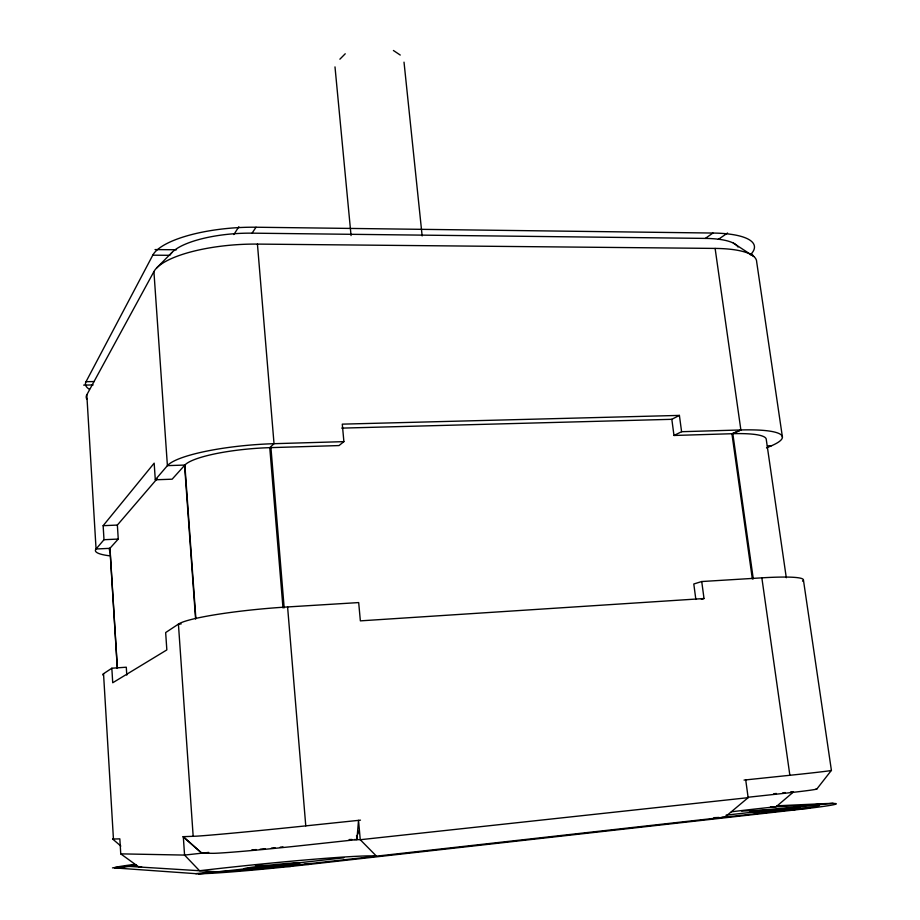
<?xml version="1.0" encoding="UTF-8"?>
<svg xmlns="http://www.w3.org/2000/svg" width="920" height="920" viewBox="0 0 920 920"><rect width="100%" height="100%" fill="white"/><g stroke="black" fill="none" stroke-linecap="round" stroke-linejoin="round"><path stroke-width="1.38" d="M357.431 836.82L356.925 839.592L302.588 845.48A73.186 1.725 -5.8 0 1 212.704 853.323L201.802 853.173L182.942 836.682L196.293 836.176A91.321 1.184 -5.8 0 0 293.514 827.149L360.479 820.157M357.938 834.037L358.443 831.266M157.113 478.768L117.369 525.067L118.254 539.062L109.905 548.332A55.154 8.36 -4.4 0 0 109.698 550.551M89.481 389.355A67.551 16.549 -3.6 0 1 86.031 381.697L152.777 255.185A85.054 26.749 -4 0 1 256.036 227.228L712.931 233.047A78.614 22.149 -8.6 0 1 750.57 254.61M233.852 234.554L238.843 226.768M152.777 255.185L169.82 255.311A68.011 21.378 -4 0 1 252.068 233.162L256.036 227.228M816.902 788.934L831.404 770.362L803.436 580.025M109.192 555.76A68.965 10.465 -4.4 0 1 96.059 548.998L103.995 539.718L103.143 525.688L154.169 463.162L155.296 479.791L172.143 479.193L184.862 465.06A69.816 13.662 -4.7 0 1 269.767 447.66L339.02 445.567L343.896 441.634L342.286 424.143L679.397 415.403L681.594 431.71L673.981 435.47L671.83 419.313L679.397 415.403M155.296 479.791L167.405 465.635A87.308 17.1 -4.7 0 1 274.022 443.693L343.896 441.634M156.584 268.053L172.017 252.413M339.882 59.19L345.241 53.774M793.488 791.947L776.123 806.748A117.978 3.565 -5.3 0 0 731.4 811.808M745.717 779.907L748.144 797.674L724.891 817.144A117.978 3.565 -5.3 0 1 721.889 817.305M252.068 233.162L705.329 238.406L712.931 233.047M718.347 239.395L727.559 233.013M103.339 675.269A70.023 5.75 -5 0 1 103.534 673.727L111.837 668.231L126.293 667.207L126.787 675.107M766.498 447.913L771.592 445.705A80.523 14.099 -7.4 0 0 740.876 429.962L732.826 433.699L673.981 435.47M715.116 248.423L740.876 429.962L731.918 433.711L752.353 578.944M802.539 581.153A81.972 7.797 -6.6 0 0 761.852 577.841L701.73 581.532L693.795 583.993L695.853 599.426M701.362 599.299L704.019 598.529L701.73 581.532M790.544 791.97L793.212 791.648M198.662 874L343.85 857.796M726.087 815.143L833.048 803.206M134.101 864.432A71.691 1.863 -5.9 0 0 115.184 867.962L195.776 873.666L214.015 871.631A73.347 2.484 -5.9 0 0 304.141 864.259L785.864 810.313L794.788 809.956A84.272 2.541 -5.4 0 0 823.664 803.678L776.537 805.817M195.776 873.666A91.724 3.105 -5.9 0 0 308.982 864.42L794.788 809.956M208.736 852.414L184.564 855.082L120.75 853.863L119.841 838.856L112.677 839.063L120.83 846.055M770.408 807.001L809.462 805.253L823.664 803.678M747.925 797.26L783.483 793.408A67.252 1.414 -5.5 0 0 816.109 788.831M748.144 797.674L360.26 839.718L354.453 839.5M112.481 867.882L136.562 865.26M115.184 867.962L129.524 866.41A57.339 1.483 -5.9 0 1 135.723 864.811M744.05 780.079L799.331 774.295A83.927 0.966 -5.6 0 0 831.404 770.362M782.793 792.821L785.266 792.568M773.766 793.741L776.422 793.477M704.019 598.529L360.364 620.862L358.685 602.577L287.592 606.947A89.021 9.487 -5.1 0 0 178.422 624.116L165.657 632.569L166.842 649.911L112.723 682.766L111.837 668.231M181.159 623.944L178.422 624.116L193.177 836.337M103.995 539.718L118.254 539.062M103.143 525.688L117.369 525.067M741.692 811.083L810.255 808.243M767.475 445.843L771.592 445.705M681.594 431.71L740.876 429.962M341.745 428.122L671.83 419.313M86.031 381.697L94.173 381.558M83.685 385.112L93.127 384.951M155.043 249.584L176.502 249.768M749.88 254.483L752.606 254.506M304.141 864.259L308.982 864.42M255.403 865.11L290.582 866.513M129.524 866.41L214.015 871.631M733.401 243.133L753.756 256.45M393.403 50.485L400.246 55.05M120.75 853.863L138.839 866.985A97.129 2.472 -6 0 0 141.599 866.697M201.802 853.173L183.31 836.671L184.564 855.082L199.548 870.734A130.548 4.577 -5.9 0 1 376.464 856.163L360.26 839.718L358.524 820.364L356.925 839.592L356.558 835.486M782.448 437.264L756.654 261.74A78.787 21.54 -8.5 0 0 715.587 248.423L256.875 244.087A85.249 26.013 -4 0 0 154.008 271.423L86.756 394.91A67.677 16.088 -3.6 0 0 86.779 399.038M786.301 577.748L766.256 439.426A64.4 11.27 -7.4 0 0 732.826 433.699L753.273 578.875M761.852 577.841L789.866 775.295M404.018 62.146L422.153 235.922M334.995 66.895L351.06 235.589M257.439 244.087L274.022 443.693L269.767 447.66L282.992 607.936M287.592 606.947L305.773 825.884M270.928 447.603L284.176 607.844M195.88 618.723L184.862 465.06L167.405 465.635L153.916 271.595M184.575 465.301L195.58 618.872M109.974 548.182L117.392 668.345M117.311 668.426L109.905 548.332L96.059 548.998L86.813 394.806M103.534 673.727L113.447 839.074M112.677 839.063A71.45 0.713 -5.8 0 1 113.137 838.925M719.049 817.443A117.978 3.565 -5.3 0 1 713.897 817.673M705.329 238.406A62.87 17.71 -8.6 0 1 738.012 247.043M282.946 846.871A27.819 0.667 -5.8 0 1 280.232 847.17M275.034 847.734A27.819 0.667 -5.8 0 1 271.354 848.125M265.259 848.734A27.819 0.667 -5.8 0 1 260.118 849.217M256.197 849.574A27.819 0.667 -5.8 0 1 251.838 849.93M349.151 839.569A111.159 2.714 -5.9 0 1 352.026 839.477M809.462 805.253A67.39 2.035 -5.4 0 1 785.864 810.313M258.175 868.089A27.876 0.954 -5.9 0 0 299.966 862.948A27.876 0.954 -5.9 0 0 258.577 866.375A27.876 0.954 -5.9 0 0 258.175 868.089M757.125 811.934A25.461 0.77 -5.4 0 0 799.376 807.599A25.461 0.77 -5.4 0 0 767.866 809.634A25.461 0.77 -5.4 0 0 757.125 811.934"/></g></svg>
